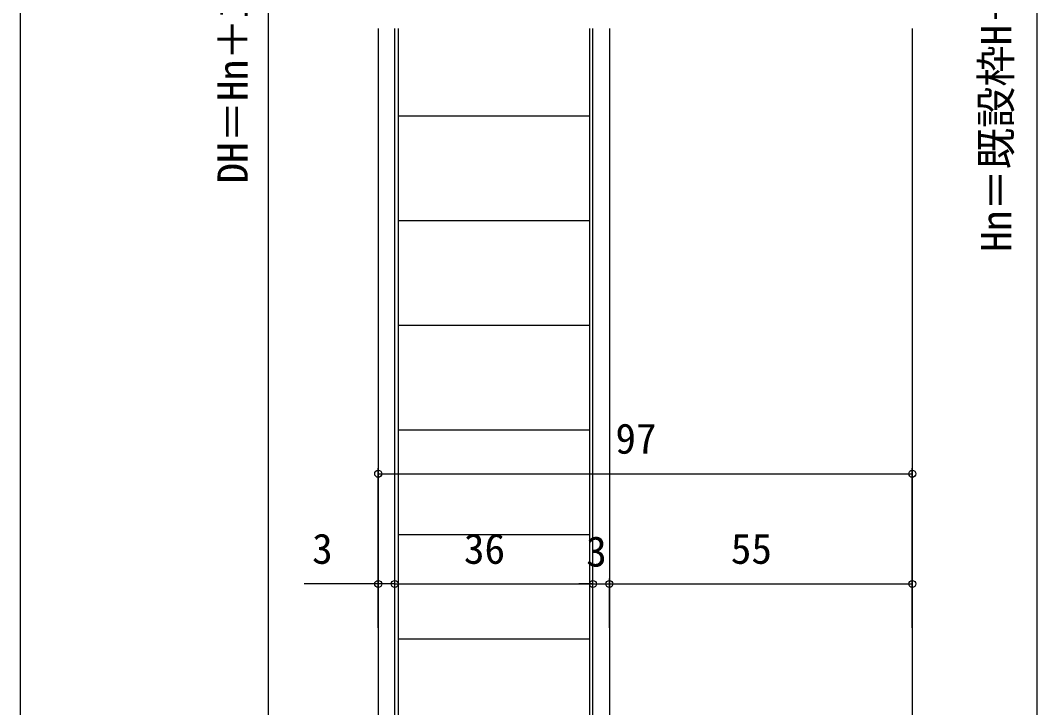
# Model space of a CAD drawing. Units: millimetres, scale not verified. Extents: x -437 to 438, y -281 to 279.
# Drawn here: x -436.8 to -252.2, y -156.4 to -31.6 of the extents above; entities that cross this region are included whole.
import ezdxf
from ezdxf.enums import TextEntityAlignment as Align

# ---------------------------------------------------------------- set-up
doc = ezdxf.new("R2010")
doc.units = ezdxf.units.MM
doc.header["$LTSCALE"] = 2
for name, color, linetype in [('0-4_YKK_12', 2, 'Continuous'), ('0-5_YKK_13', 4, 'Continuous'), ('0-7_YKK_D', 6, 'Continuous'), ('0-8_YKK_ZWAK', 7, 'Continuous')]:
    doc.layers.add(name, color=color, linetype=linetype)
doc.styles.add('ＭＳ ゴシック', font='')
doc.styles.get('ＭＳ ゴシック').set_extended_font_data('MS Gothic')

msp = doc.modelspace()

# ---------------------------------------------------------------- linework, layer by layer
at = {"layer": '0-4_YKK_12'}
for p, q in [((-371.8, -33.064), (-371.8, -202.908)), ((-329.8, -33.064), (-329.8, -171.408)), ((-274.8, -33.064), (-274.8, -173.908))]:
    msp.add_line(p, q, dxfattribs=at)
at = {"layer": '0-5_YKK_13'}
for p, q in [((-368.8, -177.908), (-368.8, -33.064)), ((-332.8, -177.908), (-332.8, -33.064)), ((-368.2, -48.91), (-333.4, -48.91)), ((-368.2, -67.91), (-333.4, -67.91)), ((-368.2, -86.91), (-333.4, -86.91)), ((-368.2, -105.91), (-333.4, -105.91)), ((-368.2, -124.91), (-333.4, -124.91)), ((-368.2, -143.91), (-333.4, -143.91))]:
    msp.add_line(p, q, dxfattribs=at)
for points in [[(-368.2, -33.064), (-368.2, -178.308), (-351.9, -178.308), (-351.9, -178.908), (-367.8, -178.908)], [(-333.4, -33.064), (-333.4, -178.308), (-349.7, -178.308)]]:
    msp.add_lwpolyline(points, dxfattribs=at)
at = {"layer": '0-7_YKK_D'}
for p, q in [((-391.8, 115.781), (-391.8, -178.908)), ((-252.2, 102.781), (-252.2, -164.908)), ((-371.8, -141.91), (-371.8, -112.91)), ((-371.8, -113.91), (-274.8, -113.91)), ((-274.8, -141.91), (-274.8, -112.91)), ((-371.8, -141.91), (-371.8, -132.91)), ((-368.8, -141.91), (-368.8, -132.91)), ((-368.8, -141.91), (-368.8, -132.91)), ((-332.8, -141.91), (-332.8, -132.91)), ((-332.8, -141.91), (-332.8, -132.91)), ((-329.8, -141.91), (-329.8, -132.91)), ((-329.8, -141.91), (-329.8, -132.91)), ((-274.8, -141.91), (-274.8, -132.91)), ((-371.8, -133.91), (-385.247, -133.91)), ((-368.8, -133.91), (-371.8, -133.91)), ((-368.8, -133.91), (-366.25, -133.91)), ((-368.8, -133.91), (-332.8, -133.91)), ((-332.8, -133.91), (-335.35, -133.91)), ((-332.8, -133.91), (-329.8, -133.91)), ((-329.8, -133.91), (-327.25, -133.91)), ((-329.8, -133.91), (-274.8, -133.91))]:
    msp.add_line(p, q, dxfattribs=at)
for centre in [(-371.8, -113.91), (-274.8, -113.91), (-371.8, -133.91), (-368.8, -133.91), (-368.8, -133.91), (-332.8, -133.91), (-332.8, -133.91), (-329.8, -133.91), (-329.8, -133.91), (-274.8, -133.91)]:
    msp.add_circle(centre, 0.637, dxfattribs=at)
at = {"layer": '0-8_YKK_ZWAK'}
msp.add_line((-436.8, 243.8), (-436.8, -281.2), dxfattribs=at)

# ---------------------------------------------------------------- texts
at = {"layer": '0-7_YKK_D', "style": 'ＭＳ ゴシック'}
for s, p in [('Hn＝既設枠H－16', (-255.18, -73.592)), ('DH＝Hn＋17', (-393.843, -61.201))]:
    msp.add_text(s, height=5.499, rotation=90, dxfattribs=at).set_placement(p, align=Align.BOTTOM_LEFT)
for s, p in [('97', (-328.712, -111.91)), ('3', (-383.801, -131.91)), ('36', (-356.233, -131.91)), ('3', (-334.027, -132.41)), ('55', (-307.755, -131.91))]:
    msp.add_text(s, height=5.499, dxfattribs=at).set_placement(p, align=Align.BOTTOM_LEFT)

doc.saveas('drawing.dxf')
